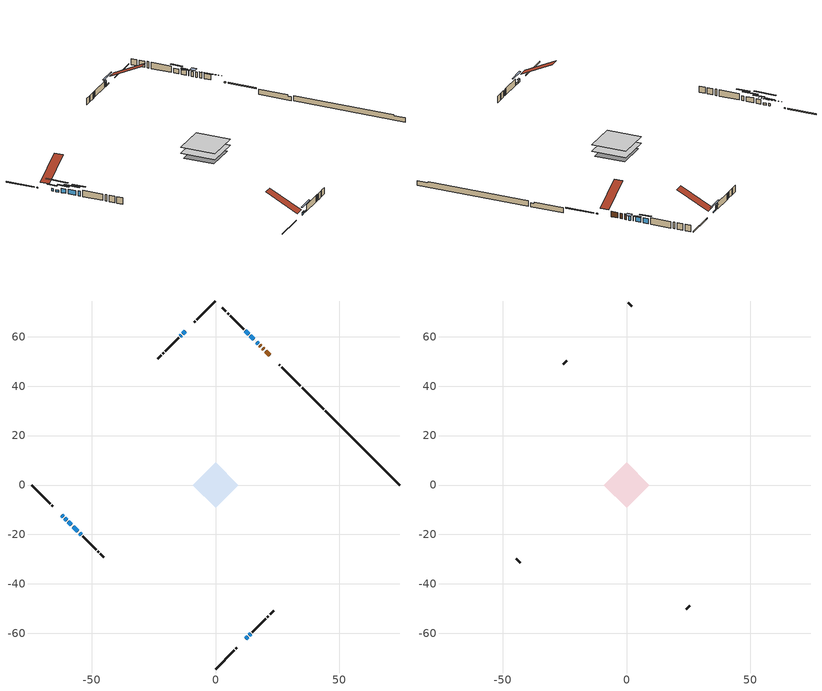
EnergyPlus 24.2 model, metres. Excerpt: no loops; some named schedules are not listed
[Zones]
conditioned space
 floor adiabatic (AdiabaticFloorConstruction): -9.15,0 0,9.15 9.15,0 0,-9.15 z0.38
 floor foundation (Slab1 construction): -8.06,0 0,8.06 8.06,0 0,-8.06 z-1.68
 floor foundation (Slab1 construction 1): -4.34,0 0,4.34 4.34,0 0,-4.34 z-1.68
 wall outside (RimJoist1 construction): 0,-74.46 7.6,-66.86 / -74.46,0 -66.86,-7.6 / 0,74.46 -7.6,66.86 / 34.35,40.11 26.75,47.71 z0.38:0.68
 wall outside (RimJoist2 construction): 8.26,-66.2 8.61,-65.85 / -66.2,-8.26 -65.85,-8.61 / -8.26,66.2 -8.61,65.85 / 26.09,48.37 25.74,48.72 z0.38:0.68
 wall outside (AdiabaticWallConstruction 1): 22.04,52.42 20.28,54.18 / 19.62,54.83 19.05,55.41 / 18.39,56.06 17.98,56.48 z0.38:2.41
 wall outside (AdiabaticWallConstruction): 17.33,57.13 16.79,57.67 / 16.13,58.33 16.06,58.4 / 15.4,59.06 14.15,60.31 / 13.49,60.97 12.05,62.41 / -13.83,60.63 -14.19,60.27 / -57.63,-16.83 -55.69,-18.77 / -55.03,-19.42 -54.42,-20.04 z0.38:2.21; -62.15,-12.31 -61.65,-12.81 z0.38:1.3; 12.31,-62.15 12.96,-61.5 z0.38:1.35; -12.31,62.15 -13.17,61.29 z0.38:0.84; -60.99,-13.47 -60.24,-14.22 / 13.61,-60.85 14.26,-60.2 z0.38:1.09; -59.58,-14.88 -58.29,-16.17 z0.38:2.06
 wall outside (Wall1 construction): 14.91,-59.54 20.35,-54.11 / -53.77,-20.69 -48.33,-26.13 / -14.84,59.62 -20.28,54.18 / 11.4,63.06 5.96,68.5 z0.38:2.82
 wall outside (Wall2 construction): 21.01,-53.45 21.43,-53.03 / -47.67,-26.79 -47.25,-27.21 / -20.94,53.52 -21.36,53.1 / 5.3,69.16 4.88,69.58 z0.38:2.82
 wall outside (Wall3 construction): 22.09,-52.37 23.5,-50.96 / -46.59,-27.87 -45.18,-29.28 / -22.02,52.44 -23.43,51.03 / 4.22,70.24 2.81,71.65 z0.38:2.82
 wall foundation (FoundationWall1 construction): 44.39,30.07,-1.68 44.39,30.07,0.38 71.45,3.01,0.38 71.45,3.01,0.07 74.46,0,0.07 74.46,0,-1.68
 wall foundation (FoundationWall2 construction): 35.01,39.45,-1.68 35.01,39.45,0.3 42.86,31.6,0.3 42.86,31.6,-0.23 43.74,30.72,-0.23 43.74,30.72,-1.68
 window (WindowConstruction 6): 17.33,57.13 16.79,57.67 z0.38:2.21
 window (WindowConstruction 8): 16.13,58.33 16.06,58.4 z0.38:2.21
 window (WindowConstruction 9): -62.15,-12.31 -61.65,-12.81 z0.38:1.29
 window (WindowConstruction 4): 15.4,59.06 14.15,60.31 z0.38:2.21
 window (WindowConstruction 5): 12.31,-62.15 12.95,-61.5 z0.38:1.35
 window (WindowConstruction 10): -12.31,62.15 -13.17,61.29 z0.38:0.84
 window (WindowConstruction 11): -60.99,-13.47 -60.24,-14.22 z0.38:1.09
 window (WindowConstruction 12): 13.61,-60.85 14.26,-60.2 z0.38:1.09
 window (WindowConstruction 7): -59.58,-14.88 -58.29,-16.17 z0.38:2.06
 window (WindowConstruction): 13.49,60.97 12.05,62.41 z0.38:2.21
 window (WindowConstruction 1): -13.83,60.63 -14.19,60.27 z0.38:2.21
 window (WindowConstruction 2): -57.63,-16.83 -55.69,-18.77 z0.38:2.21
 window (WindowConstruction 3): -55.03,-19.43 -54.42,-20.04 z0.38:2.21
 door (Door): 22.04,52.42 20.28,54.18 z0.38:2.41
 door (Door 1): 19.62,54.84 19.05,55.41 z0.38:2.41
 door (Door 2): 18.39,56.07 17.98,56.48 z0.38:2.41
 ceiling adiabatic (AdiabaticFloorConstruction): 0,-9.15 9.15,0 0,9.15 -9.15,0 z0.38
attic - vented
 floor to conditioned space (Floor1 construction Reversed): -9.15,0 0,9.15 9.15,0 0,-9.15 z2.82
 wall outside (Wall4 construction): 24.16,-50.3 25.65,-48.81 / -44.52,-29.94 -43.03,-31.43 / -24.09,50.37 -25.58,48.88 / 2.15,72.31 0.66,73.8 z0.38:2.82
 roof outside (Roof1 construction): 11.65,-62.81,2.82 3.13,-54.28,8.85 0.74,-56.67,8.85 9.27,-65.19,2.82; -62.81,-11.65,2.82 -54.28,-3.13,8.85 -56.67,-0.74,8.85 -65.19,-9.27,2.82; -11.65,62.81,2.82 -3.13,54.28,8.85 -0.74,56.67,8.85 -9.27,65.19,2.82; 22.7,51.76,2.82 14.18,43.23,8.85 16.56,40.85,8.85 25.08,49.38,2.82
shading: 16.36,58.1 17.76,56.7 19.05,58 17.65,59.4 z2.82; 15.85,58.61 16.34,58.12 16.45,58.22 15.95,58.72 z2.51; -60.57,-13.89 -63.23,-11.23 -63.55,-11.56 -60.9,-14.21 z2.82; 13.93,60.52 15.61,58.85 16.04,59.28 14.37,60.96 z2.51; 13.06,-61.4 12.2,-62.26 12.53,-62.58 13.39,-61.72 z1.5; -15.11,59.35 -10.37,64.09 -10.7,64.41 -15.43,59.68 z3.58; -57.65,-16.81 -63.58,-10.88 -63.91,-11.2 -57.97,-17.14 z4.75; 16.2,-58.26 11.67,-62.79 12,-63.11 16.52,-58.59 z3.83; -57.43,-17.03 -60.44,-14.02 -60.77,-14.34 -57.75,-17.36 z3.28; 11.19,63.27 14.35,60.11 14.68,60.43 11.52,63.59 z3.43; -14.4,60.06 -13.62,60.84 -13.94,61.17 -14.72,60.39 z2.51; -54.62,-19.84 -58.71,-15.75 -59.03,-16.08 -54.94,-20.17 z3.73; -52.92,-21.54 -56.54,-17.92 -56.87,-18.24 -53.24,-21.87 z4.34
[Building]
Building 1: Terrain=Suburbs
[Site:Location]
Quebec Intl AP_QC: Latitude {deg}=46.8; Longitude {deg}=-71.38; Time Zone {hr}=-5; Elevation {m}=74; Keep Site Location Information=Yes
[Site:GroundTemperature:Shallow]
0.0108218, -2.24938, -2.43038, -1.3578, 2.94801, 7.23376, 10.9493, 13.303, 13.5029, 11.5886, 7.96783, 3.81355
[Site:WaterMainsTemperature]
Calculation Method=Schedule; Temperature Schedule=mains temperature schedule
[Material] Roughness=Rough; Thermal Absorptance=0.9
Name | Thickness {m} | Conductivity {W/m-K} | Density {kg/m3} | Specific Heat {J/kg-K} | Solar Absorptance | Visible Absorptance
asphalt or fiberglass shingles | 0.00635 | 0.162714 | 1121.4 | 1465.45 | 0.4 | 0.4
ceiling stud and cavity | 0.1397 | 0.0759208 | 65.682 | 1177.47 | 0.7 | 0.7
concrete 4.0 in. | 0.1016 | 1.803125 | 2242.8 | 837.4 | 0.7 | 0.7
concrete 8.0 in. | 0.2032 | 1.803125 | 2242.8 | 837.4 | 0.7 | 0.7
door material | 0.04445 | 0.053851 | 512.64 | 1214.23 | 0.7 | 0.7
door material 1 | 0.04445 | 0.188738 | 512.64 | 1214.23 | 0.7 | 0.7
exterior vertical ins; exterior vertical ins 1 | 0.0427865 | 0.029427 | 32.04 | 1214.23 | 0.7 | 0.7
floor covering | 0.0127 | 0.0433444 | 54.468 | 1339.84 | 0.6 | 0.6
floor rigid ins; wall rigid ins | 0.512978 | 0.029427 | 32.04 | 1214.23 | 0.7 | 0.7
floor stud and cavity | 0.1397 | 1.75129 | 37.0049 | 1207.88 | 0.7 | 0.7
furniture material conditioned space 1 | 0.1524 | 0.115458 | 640.8 | 1214.23 | 0.6 | 0.6
gypsum board | 0.0127 | 0.160291 | 801 | 837.4 | 0.6 | 0.6
gypsum board 1 | 0.0127 | 0.160291 | 801 | 837.4 | 0.7 | 0.7
osb sheathing 0.5 in. | 0.0127 | 0.115458 | 512.64 | 1214.23 | 0.7 | 0.7
osb sheathing 0.75 in. | 0.01905 | 0.115458 | 512.64 | 1214.23 | 0.7 | 0.7
osb sheathing 2.0 in. | 0.0508 | 0.115458 | 512.64 | 1214.23 | 0.7 | 0.7
rim joist stud and cavity | 0.0508 | 0.353641 | 125.044 | 1163.47 | 0.6 | 0.6
rim joist stud and cavity 1 | 0.0508 | 0.194335 | 50.32683 | 1063.81 | 0.6 | 0.6
wall stud and cavity | 0.1397 | 0.0996715 | 139.0536 | 1170.24 | 0.7 | 0.7
wall stud and cavity 1 | 0.1397 | 0.128173 | 139.0536 | 1170.24 | 0.7 | 0.7
wall stud and cavity 2 | 0.1397 | 0.0995464 | 139.0536 | 1170.24 | 0.7 | 0.7
wall stud and cavity 3 | 0.0889 | 6.9971 | 50.32683 | 1063.81 | 0.6 | 0.6
wall stud and cavity 4 | 0.0889 | 0.380278 | 52.3479 | 1209.89 | 0.7 | 0.7
wall stud and cavity 5 | 0.0889 | 0.391764 | 83.0341 | 1211.67 | 0.7 | 0.7
wood siding | 0.0254 | 0.102417 | 544.68 | 1172.36 | 0.25 | 0.25
wood siding 1 | 0.00254 | 0.102417 | 544.68 | 1172.36 | 0.25 | 0.25
wood siding 2; wood siding 3; wood siding 4 | 0.0254 | 0.102417 | 544.68 | 1172.36 | 0.7 | 0.7
[WindowMaterial:SimpleGlazingSystem]
Name | U-Factor {W/m2-K} | Solar Heat Gain Coefficient
WindowMaterial | 2.929848 | 0.61
WindowMaterial 1 | 3.00026 | 0.52
WindowMaterial 10 | 3.02126 | 0.48
WindowMaterial 11 | 2.97698 | 0.54
WindowMaterial 12 | 2.98322 | 0.53
WindowMaterial 2 | 2.88499 | 0.67
WindowMaterial 3 | 2.94177 | 0.59
WindowMaterial 4 | 2.89919 | 0.65
WindowMaterial 5 | 2.963916 | 0.56
WindowMaterial 6 | 2.93609 | 0.65
WindowMaterial 7 | 2.95937 | 0.63
WindowMaterial 8 | 2.91338 | 0.17
WindowMaterial 9 | 3.03319 | 0.48
[Construction]
AdiabaticFloorConstruction: floor stud and cavity, floor rigid ins, osb sheathing 0.75 in., floor covering
AdiabaticWallConstruction: wood siding 3, wall rigid ins, wall stud and cavity 4, gypsum board
AdiabaticWallConstruction 1: wood siding 4, wall rigid ins, wall stud and cavity 4, gypsum board
Door; Door 2: door material
Door 1: door material 1
Floor1 construction Reversed: gypsum board, ceiling stud and cavity
FoundationWall1 construction; FoundationWall2 construction: concrete 8.0 in., gypsum board 1
furniture construction conditioned space 1: furniture material conditioned space 1
PartitionWallConstruction: gypsum board, wall stud and cavity 5, gypsum board
RimJoist1 construction: wood siding 2, osb sheathing 2.0 in., rim joist stud and cavity
RimJoist2 construction: wood siding 2, rim joist stud and cavity 1
Roof1 construction: asphalt or fiberglass shingles
Slab1 construction; Slab1 construction 1: concrete 4.0 in.
Wall1 construction: wood siding, osb sheathing 0.5 in., wall stud and cavity, gypsum board
Wall2 construction: wood siding, osb sheathing 0.5 in., wall stud and cavity 1, gypsum board
Wall3 construction: wood siding, osb sheathing 0.5 in., wall stud and cavity 2, gypsum board
Wall4 construction: wood siding 1, wall stud and cavity 3
WindowConstruction: WindowMaterial
WindowConstruction 1: WindowMaterial 1
WindowConstruction 10: WindowMaterial 10
WindowConstruction 11: WindowMaterial 11
WindowConstruction 12: WindowMaterial 12
WindowConstruction 2: WindowMaterial 2
WindowConstruction 3: WindowMaterial 3
WindowConstruction 4: WindowMaterial 4
WindowConstruction 5: WindowMaterial 5
WindowConstruction 6: WindowMaterial 6
WindowConstruction 7: WindowMaterial 7
WindowConstruction 8: WindowMaterial 8
WindowConstruction 9: WindowMaterial 9
[Zone] Multiplier=1; Part of Total Floor Area=Yes
Name | Volume {m3}
attic - vented | 161.579
conditioned space | 812
[Space]
Name | Zone | Volume {m3}
attic - vented 1 | attic - vented | 161.579
conditioned space 1 | conditioned space | 812
[ZoneInfiltration:EffectiveLeakageArea]
infil attic - vented 1: Zone or Space=attic - vented 1; Schedule=Always On Discrete; Effective Air Leakage Area {cm2}=6184.62; Stack Coefficient=0.000588733; Wind Coefficient=1.63938e-05
[ZoneMixing]
whole house fan mix: Zone or Space=attic - vented; Schedule=Always On Continuous; Design Flow Rate Calculation Method=Flow/Zone; Design Flow Rate {m3/s}=0; Source Zone or Space=conditioned space
[SurfaceProperty:ExposedFoundationPerimeter] Exposed Perimeter Calculation Method=TotalExposedPerimeter
Name | Total Exposed Perimeter {m}
Slab1 | 42.52
Slab1 1 | 12.344
[InternalMass] Zone or ZoneList=conditioned space; Space or SpaceList=conditioned space 1
Name | Construction | Surface Area {m2}
furniture mass conditioned space 1 | furniture construction conditioned space 1 | 134.004
partition wall mass | PartitionWallConstruction | 335.01
[Lights]
interior lighting: Zone or ZoneList or Space or SpaceList=conditioned space 1; Schedule=interior lighting schedule; Design Level Calculation Method=LightingLevel; Lighting Level {W}=343.2; Return Air Fraction=0; Fraction Radiant=0.6; Fraction Visible=0.2; Fraction Replaceable=1
[People]
occupants: Zone or ZoneList or Space or SpaceList=conditioned space 1; Number of People Schedule=occupants schedule; Number of People Calculation Method=People; Number of People=3; Fraction Radiant=0.314171; Sensible Heat Fraction=0.56303; Activity Level Schedule=occupants activity schedule; Carbon Dioxide Generation Rate {m3/s-W}=0; Enable ASHRAE 55 Comfort Warnings=No; Mean Radiant Temperature Calculation Type=EnclosureAveraged
[ElectricEquipment] Zone or ZoneList or Space or SpaceList=conditioned space 1; Design Level Calculation Method=EquipmentLevel
Name | Schedule | Design Level {W} | Fraction Latent | Fraction Radiant | Fraction Lost
clothes dryer | clothes dryer schedule | 140.772 | 0.015 | 0.081 | 0.85
clothes washer | clothes washer schedule | 32.1985 | 0.03 | 0.162 | 0.7
cooking range | cooking range schedule | 215.147 | 0.08 | 0.432 | 0.2
dishwasher | dishwasher schedule | 66.8632 | 0.3 | 0.18 | 0.4
fridge | fridge schedule | 72.9452 | 0 | 0.6 | 0
mech vent house fan | mech vent house fan schedule | 19.9167 | 0 | 0 | 0.5
mech vent house fan cfis | mech vent house fan cfis schedule | 0 | 0 | 0 | 0
mech vent range fan 0 | mech vent range fan 0 schedule | 57 | 0 | 0 | 1
misc plug loads | misc plug loads schedule | 494.7 | 0.045 | 0.513 | 0.1
whole house fan | Always On Discrete | 0 | 0 | 0 | 1
[OtherEquipment] Zone or ZoneList or Space or SpaceList=conditioned space 1; Design Level Calculation Method=EquipmentLevel
Name | Fuel Type | Schedule | Design Level {W} | Fraction Latent | Fraction Radiant | Fraction Lost
clothes dryer 1 | Electricity | clothes dryer schedule | 0 | 0.015 | 0.081 | 0.85
cooking range 1 | Electricity | cooking range schedule | 0 | 0.08 | 0.432 | 0.2
general water use latent | None | general water use schedule | 62.594 | 1 | 0 | 0
general water use sensible | None | general water use schedule | -61.6891 | 0 | 0.6 | 0
mech vent house fan latent load | None | Always On Discrete | 0 | 1 | 0 | 0
mech vent house fan sensible load | None | Always On Discrete | 0 | 0 | 0 | 0
water heater energy adjustment1 | Electricity | Always On Discrete | 0.01 | 0 | 0 | 1
[ZoneInfiltration:DesignFlowRate] Zone or ZoneList or Space or SpaceList=conditioned space 1; Schedule=Always On Discrete; Design Flow Rate Calculation Method=Flow/Zone; Design Flow Rate {m3/s}=0
infil flow; natural vent flow; whole house fan flow
[Foundation:Kiva] Initial Indoor Air Temperature {C}=18; Wall Depth Below Slab {m}=0.2032; Custom Block X Position 1 {m}=0.2159; Custom Block Z Position 1 {m}=0
Name | Wall Height Above Grade {m} | Custom Block Material Name 1 | Custom Block Depth 1 {m}
Foundation Kiva 1 | 0.379994 | exterior vertical ins | 2.05999
Foundation Kiva 2 | 0.300015 | exterior vertical ins 1 | 1.98001
[Foundation:Kiva:Settings]
Soil Conductivity {W/m-K}=0.849921; Soil Density {kg/m3}=1842.3; Soil Specific Heat {J/kg-K}=418.7; Ground Solar Absorptivity=0.9; Ground Thermal Absorptivity=0.9; Ground Surface Roughness {m}=0.03; Far-Field Width {m}=40; Deep-Ground Boundary Condition=ZeroFlux; Deep-Ground Depth {m}=40; Minimum Cell Dimension {m}=0.2; Maximum Cell Growth Coefficient=3; Simulation Timestep=Timestep
[Exterior:Lights]
exterior lighting: Schedule=exterior lighting schedule; Design Level {W}=75.6
[Schedule:Constant]
Name | Hourly Value
Always On Continuous; mech vent house fan schedule; mech vent house fan cfis schedule; Always On Discrete | 1
occupants activity schedule | 117.228
fridge schedule | 0
[Schedule:Week:Daily]
interior lighting schedule Week Rule - Jan1-Jan27: interior lighting schedule day, interior lighting schedule day, interior lighting schedule day, interior lighting schedule day, interior lighting schedule day, interior lighting schedule day, interior lighting schedule day, interior lighting schedule default day, interior lighting schedule default day, interior lighting schedule default day, interior lighting schedule default day, interior lighting schedule default day
interior lighting schedule Week Rule - Jan28-Feb3: interior lighting schedule day, interior lighting schedule day, interior lighting schedule day, interior lighting schedule day, interior lighting schedule day 1, interior lighting schedule day 1, interior lighting schedule day 1, interior lighting schedule default day, interior lighting schedule default day, interior lighting schedule default day, interior lighting schedule default day, interior lighting schedule default day
interior lighting schedule Week Rule - Feb4-Feb24: interior lighting schedule day 1, interior lighting schedule day 1, interior lighting schedule day 1, interior lighting schedule day 1, interior lighting schedule day 1, interior lighting schedule day 1, interior lighting schedule day 1, interior lighting schedule default day, interior lighting schedule default day, interior lighting schedule default day, interior lighting schedule default day, interior lighting schedule default day
interior lighting schedule Week Rule - Feb25-Mar3: interior lighting schedule day 1, interior lighting schedule day 1, interior lighting schedule day 1, interior lighting schedule day 1, interior lighting schedule day 2, interior lighting schedule day 2, interior lighting schedule day 2, interior lighting schedule default day, interior lighting schedule default day, interior lighting schedule default day, interior lighting schedule default day, interior lighting schedule default day
interior lighting schedule Week Rule - Mar4-Mar31: interior lighting schedule day 2, interior lighting schedule day 2, interior lighting schedule day 2, interior lighting schedule day 2, interior lighting schedule day 2, interior lighting schedule day 2, interior lighting schedule day 2, interior lighting schedule default day, interior lighting schedule default day, interior lighting schedule default day, interior lighting schedule default day, interior lighting schedule default day
interior lighting schedule Week Rule - Apr1-Apr28: interior lighting schedule day 3, interior lighting schedule day 3, interior lighting schedule day 3, interior lighting schedule day 3, interior lighting schedule day 3, interior lighting schedule day 3, interior lighting schedule day 3, interior lighting schedule default day, interior lighting schedule default day, interior lighting schedule default day, interior lighting schedule default day, interior lighting schedule default day
interior lighting schedule Week Rule - Apr29-May5: interior lighting schedule day 3, interior lighting schedule day 3, interior lighting schedule day 4, interior lighting schedule day 4, interior lighting schedule day 4, interior lighting schedule day 4, interior lighting schedule day 4, interior lighting schedule default day, interior lighting schedule default day, interior lighting schedule default day, interior lighting schedule default day, interior lighting schedule default day
interior lighting schedule Week Rule - May6-May26: interior lighting schedule day 4, interior lighting schedule day 4, interior lighting schedule day 4, interior lighting schedule day 4, interior lighting schedule day 4, interior lighting schedule day 4, interior lighting schedule day 4, interior lighting schedule default day, interior lighting schedule default day, interior lighting schedule default day, interior lighting schedule default day, interior lighting schedule default day
interior lighting schedule Week Rule - May27-Jun2: interior lighting schedule day 4, interior lighting schedule day 4, interior lighting schedule day 4, interior lighting schedule day 4, interior lighting schedule day 4, interior lighting schedule day 5, interior lighting schedule day 5, interior lighting schedule default day, interior lighting schedule default day, interior lighting schedule default day, interior lighting schedule default day, interior lighting schedule default day
interior lighting schedule Week Rule - Jun3-Jun30: interior lighting schedule day 5, interior lighting schedule day 5, interior lighting schedule day 5, interior lighting schedule day 5, interior lighting schedule day 5, interior lighting schedule day 5, interior lighting schedule day 5, interior lighting schedule default day, interior lighting schedule default day, interior lighting schedule default day, interior lighting schedule default day, interior lighting schedule default day
interior lighting schedule Week Rule - Jul1-Jul28: interior lighting schedule day 6, interior lighting schedule day 6, interior lighting schedule day 6, interior lighting schedule day 6, interior lighting schedule day 6, interior lighting schedule day 6, interior lighting schedule day 6, interior lighting schedule default day, interior lighting schedule default day, interior lighting schedule default day, interior lighting schedule default day, interior lighting schedule default day
interior lighting schedule Week Rule - Jul29-Aug4: interior lighting schedule day 6, interior lighting schedule day 6, interior lighting schedule day 6, interior lighting schedule day 7, interior lighting schedule day 7, interior lighting schedule day 7, interior lighting schedule day 7, interior lighting schedule default day, interior lighting schedule default day, interior lighting schedule default day, interior lighting schedule default day, interior lighting schedule default day
interior lighting schedule Week Rule - Aug5-Aug25: interior lighting schedule day 7, interior lighting schedule day 7, interior lighting schedule day 7, interior lighting schedule day 7, interior lighting schedule day 7, interior lighting schedule day 7, interior lighting schedule day 7, interior lighting schedule default day, interior lighting schedule default day, interior lighting schedule default day, interior lighting schedule default day, interior lighting schedule default day
interior lighting schedule Week Rule - Aug26-Sep1: interior lighting schedule day 7, interior lighting schedule day 7, interior lighting schedule day 7, interior lighting schedule day 7, interior lighting schedule day 7, interior lighting schedule day 7, interior lighting schedule day 8, interior lighting schedule default day, interior lighting schedule default day, interior lighting schedule default day, interior lighting schedule default day, interior lighting schedule default day
interior lighting schedule Week Rule - Sep2-Sep29: interior lighting schedule day 8, interior lighting schedule day 8, interior lighting schedule day 8, interior lighting schedule day 8, interior lighting schedule day 8, interior lighting schedule day 8, interior lighting schedule day 8, interior lighting schedule default day, interior lighting schedule default day, interior lighting schedule default day, interior lighting schedule default day, interior lighting schedule default day
interior lighting schedule Week Rule - Sep30-Oct6: interior lighting schedule day 8, interior lighting schedule day 9, interior lighting schedule day 9, interior lighting schedule day 9, interior lighting schedule day 9, interior lighting schedule day 9, interior lighting schedule day 9, interior lighting schedule default day, interior lighting schedule default day, interior lighting schedule default day, interior lighting schedule default day, interior lighting schedule default day
interior lighting schedule Week Rule - Oct7-Oct27: interior lighting schedule day 9, interior lighting schedule day 9, interior lighting schedule day 9, interior lighting schedule day 9, interior lighting schedule day 9, interior lighting schedule day 9, interior lighting schedule day 9, interior lighting schedule default day, interior lighting schedule default day, interior lighting schedule default day, interior lighting schedule default day, interior lighting schedule default day
interior lighting schedule Week Rule - Oct28-Nov3: interior lighting schedule day 9, interior lighting schedule day 9, interior lighting schedule day 9, interior lighting schedule day 9, interior lighting schedule day 10, interior lighting schedule day 10, interior lighting schedule day 10, interior lighting schedule default day, interior lighting schedule default day, interior lighting schedule default day, interior lighting schedule default day, interior lighting schedule default day
interior lighting schedule Week Rule - Nov4-Nov24: interior lighting schedule day 10, interior lighting schedule day 10, interior lighting schedule day 10, interior lighting schedule day 10, interior lighting schedule day 10, interior lighting schedule day 10, interior lighting schedule day 10, interior lighting schedule default day, interior lighting schedule default day, interior lighting schedule default day, interior lighting schedule default day, interior lighting schedule default day
interior lighting schedule Week Rule - Nov25-Dec1: interior lighting schedule day 10, interior lighting schedule day 10, interior lighting schedule day 10, interior lighting schedule day 10, interior lighting schedule day 10, interior lighting schedule day 10, interior lighting schedule day 11, interior lighting schedule default day, interior lighting schedule default day, interior lighting schedule default day, interior lighting schedule default day, interior lighting schedule default day
interior lighting schedule Week Rule - Dec2-Dec31: interior lighting schedule day 11, interior lighting schedule day 11, interior lighting schedule day 11, interior lighting schedule day 11, interior lighting schedule day 11, interior lighting schedule day 11, interior lighting schedule day 11, interior lighting schedule default day, interior lighting schedule default day, interior lighting schedule default day, interior lighting schedule default day, interior lighting schedule default day
occupants schedule Week Rule - Jan1-Dec31: occupants schedule day, occupants schedule day, occupants schedule day, occupants schedule day, occupants schedule day, occupants schedule day, occupants schedule day, occupants schedule default day, occupants schedule default day, occupants schedule default day, occupants schedule default day, occupants schedule default day
clothes dryer schedule Week Rule - Jan1-Dec31: clothes dryer schedule day, clothes dryer schedule day, clothes dryer schedule day, clothes dryer schedule day, clothes dryer schedule day, clothes dryer schedule day, clothes dryer schedule day, clothes dryer schedule default day, clothes dryer schedule default day, clothes dryer schedule default day, clothes dryer schedule default day, clothes dryer schedule default day
clothes washer schedule Week Rule - Jan1-Dec31: clothes washer schedule day, clothes washer schedule day, clothes washer schedule day, clothes washer schedule day, clothes washer schedule day, clothes washer schedule day, clothes washer schedule day, clothes washer schedule default day, clothes washer schedule default day, clothes washer schedule default day, clothes washer schedule default day, clothes washer schedule default day
cooking range schedule Week Rule - Jan1-Dec31: cooking range schedule day, cooking range schedule day, cooking range schedule day, cooking range schedule day, cooking range schedule day, cooking range schedule day, cooking range schedule day, cooking range schedule default day, cooking range schedule default day, cooking range schedule default day, cooking range schedule default day, cooking range schedule default day
dishwasher schedule Week Rule - Jan1-Dec31: dishwasher schedule day, dishwasher schedule day, dishwasher schedule day, dishwasher schedule day, dishwasher schedule day, dishwasher schedule day, dishwasher schedule day, dishwasher schedule default day, dishwasher schedule default day, dishwasher schedule default day, dishwasher schedule default day, dishwasher schedule default day
mech vent range fan 0 schedule Week Rule - Jan1-Dec31: mech vent range fan 0 schedule day, mech vent range fan 0 schedule day, mech vent range fan 0 schedule day, mech vent range fan 0 schedule day, mech vent range fan 0 schedule day, mech vent range fan 0 schedule day, mech vent range fan 0 schedule day, mech vent range fan 0 schedule default day, mech vent range fan 0 schedule default day, mech vent range fan 0 schedule default day, mech vent range fan 0 schedule default day, mech vent range fan 0 schedule default day
misc plug loads schedule Week Rule - Jan1-Dec31: misc plug loads schedule day, misc plug loads schedule day, misc plug loads schedule day, misc plug loads schedule day, misc plug loads schedule day, misc plug loads schedule day, misc plug loads schedule day, misc plug loads schedule default day, misc plug loads schedule default day, misc plug loads schedule default day, misc plug loads schedule default day, misc plug loads schedule default day
general water use schedule Week Rule - Jan1-Dec31: general water use schedule day, general water use schedule day, general water use schedule day, general water use schedule day, general water use schedule day, general water use schedule day, general water use schedule day, general water use schedule default day, general water use schedule default day, general water use schedule default day, general water use schedule default day, general water use schedule default day
exterior lighting schedule Week Rule - Jan1-Jan27: exterior lighting schedule day, exterior lighting schedule day, exterior lighting schedule day, exterior lighting schedule day, exterior lighting schedule day, exterior lighting schedule day, exterior lighting schedule day, exterior lighting schedule default day, exterior lighting schedule default day, exterior lighting schedule default day, exterior lighting schedule default day, exterior lighting schedule default day
exterior lighting schedule Week Rule - Jan28-Feb3: exterior lighting schedule day, exterior lighting schedule day, exterior lighting schedule day, exterior lighting schedule day, exterior lighting schedule day 1, exterior lighting schedule day 1, exterior lighting schedule day 1, exterior lighting schedule default day, exterior lighting schedule default day, exterior lighting schedule default day, exterior lighting schedule default day, exterior lighting schedule default day
exterior lighting schedule Week Rule - Feb4-Feb24: exterior lighting schedule day 1, exterior lighting schedule day 1, exterior lighting schedule day 1, exterior lighting schedule day 1, exterior lighting schedule day 1, exterior lighting schedule day 1, exterior lighting schedule day 1, exterior lighting schedule default day, exterior lighting schedule default day, exterior lighting schedule default day, exterior lighting schedule default day, exterior lighting schedule default day
exterior lighting schedule Week Rule - Feb25-Mar3: exterior lighting schedule day 1, exterior lighting schedule day 1, exterior lighting schedule day 1, exterior lighting schedule day 1, exterior lighting schedule day 2, exterior lighting schedule day 2, exterior lighting schedule day 2, exterior lighting schedule default day, exterior lighting schedule default day, exterior lighting schedule default day, exterior lighting schedule default day, exterior lighting schedule default day
exterior lighting schedule Week Rule - Mar4-Mar31: exterior lighting schedule day 2, exterior lighting schedule day 2, exterior lighting schedule day 2, exterior lighting schedule day 2, exterior lighting schedule day 2, exterior lighting schedule day 2, exterior lighting schedule day 2, exterior lighting schedule default day, exterior lighting schedule default day, exterior lighting schedule default day, exterior lighting schedule default day, exterior lighting schedule default day
exterior lighting schedule Week Rule - Apr1-Apr28: exterior lighting schedule day 3, exterior lighting schedule day 3, exterior lighting schedule day 3, exterior lighting schedule day 3, exterior lighting schedule day 3, exterior lighting schedule day 3, exterior lighting schedule day 3, exterior lighting schedule default day, exterior lighting schedule default day, exterior lighting schedule default day, exterior lighting schedule default day, exterior lighting schedule default day
exterior lighting schedule Week Rule - Apr29-May5: exterior lighting schedule day 3, exterior lighting schedule day 3, exterior lighting schedule day 4, exterior lighting schedule day 4, exterior lighting schedule day 4, exterior lighting schedule day 4, exterior lighting schedule day 4, exterior lighting schedule default day, exterior lighting schedule default day, exterior lighting schedule default day, exterior lighting schedule default day, exterior lighting schedule default day
exterior lighting schedule Week Rule - May6-May26: exterior lighting schedule day 4, exterior lighting schedule day 4, exterior lighting schedule day 4, exterior lighting schedule day 4, exterior lighting schedule day 4, exterior lighting schedule day 4, exterior lighting schedule day 4, exterior lighting schedule default day, exterior lighting schedule default day, exterior lighting schedule default day, exterior lighting schedule default day, exterior lighting schedule default day
exterior lighting schedule Week Rule - May27-Jun2: exterior lighting schedule day 4, exterior lighting schedule day 4, exterior lighting schedule day 4, exterior lighting schedule day 4, exterior lighting schedule day 4, exterior lighting schedule day 5, exterior lighting schedule day 5, exterior lighting schedule default day, exterior lighting schedule default day, exterior lighting schedule default day, exterior lighting schedule default day, exterior lighting schedule default day
exterior lighting schedule Week Rule - Jun3-Jun30: exterior lighting schedule day 5, exterior lighting schedule day 5, exterior lighting schedule day 5, exterior lighting schedule day 5, exterior lighting schedule day 5, exterior lighting schedule day 5, exterior lighting schedule day 5, exterior lighting schedule default day, exterior lighting schedule default day, exterior lighting schedule default day, exterior lighting schedule default day, exterior lighting schedule default day
exterior lighting schedule Week Rule - Jul1-Jul28: exterior lighting schedule day 6, exterior lighting schedule day 6, exterior lighting schedule day 6, exterior lighting schedule day 6, exterior lighting schedule day 6, exterior lighting schedule day 6, exterior lighting schedule day 6, exterior lighting schedule default day, exterior lighting schedule default day, exterior lighting schedule default day, exterior lighting schedule default day, exterior lighting schedule default day
exterior lighting schedule Week Rule - Jul29-Aug4: exterior lighting schedule day 6, exterior lighting schedule day 6, exterior lighting schedule day 6, exterior lighting schedule day 7, exterior lighting schedule day 7, exterior lighting schedule day 7, exterior lighting schedule day 7, exterior lighting schedule default day, exterior lighting schedule default day, exterior lighting schedule default day, exterior lighting schedule default day, exterior lighting schedule default day
exterior lighting schedule Week Rule - Aug5-Aug25: exterior lighting schedule day 7, exterior lighting schedule day 7, exterior lighting schedule day 7, exterior lighting schedule day 7, exterior lighting schedule day 7, exterior lighting schedule day 7, exterior lighting schedule day 7, exterior lighting schedule default day, exterior lighting schedule default day, exterior lighting schedule default day, exterior lighting schedule default day, exterior lighting schedule default day
exterior lighting schedule Week Rule - Aug26-Sep1: exterior lighting schedule day 7, exterior lighting schedule day 7, exterior lighting schedule day 7, exterior lighting schedule day 7, exterior lighting schedule day 7, exterior lighting schedule day 7, exterior lighting schedule day 8, exterior lighting schedule default day, exterior lighting schedule default day, exterior lighting schedule default day, exterior lighting schedule default day, exterior lighting schedule default day
[Schedule:Year]
interior lighting schedule: interior lighting schedule Week Rule - Jan1-Jan27, 1, 1, 1, 27, interior lighting schedule Week Rule - Jan28-Feb3, 1, 28, 2, 3, interior lighting schedule Week Rule - Feb4-Feb24, 2, 4, 2, 24, interior lighting schedule Week Rule - Feb25-Mar3, 2, 25, 3, 3, interior lighting schedule Week Rule - Mar4-Mar31, 3, 4, 3, 31, interior lighting schedule Week Rule - Apr1-Apr28, 4, 1, 4, 28, interior lighting schedule Week Rule - Apr29-May5, 4, 29, 5, 5, interior lighting schedule Week Rule - May6-May26, 5, 6, 5, 26, interior lighting schedule Week Rule - May27-Jun2, 5, 27, 6, 2, interior lighting schedule Week Rule - Jun3-Jun30, 6, 3, 6, 30, interior lighting schedule Week Rule - Jul1-Jul28, 7, 1, 7, 28, interior lighting schedule Week Rule - Jul29-Aug4, 7, 29, 8, 4, interior lighting schedule Week Rule - Aug5-Aug25, 8, 5, 8, 25, interior lighting schedule Week Rule - Aug26-Sep1, 8, 26, 9, 1, interior lighting schedule Week Rule - Sep2-Sep29, 9, 2, 9, 29, interior lighting schedule Week Rule - Sep30-Oct6, 9, 30, 10, 6, interior lighting schedule Week Rule - Oct7-Oct27, 10, 7, 10, 27, interior lighting schedule Week Rule - Oct28-Nov3, 10, 28, 11, 3, interior lighting schedule Week Rule - Nov4-Nov24, 11, 4, 11, 24, interior lighting schedule Week Rule - Nov25-Dec1, 11, 25, 12, 1, interior lighting schedule Week Rule - Dec2-Dec31, 12, 2, 12, 31
occupants schedule: occupants schedule Week Rule - Jan1-Dec31, 1, 1, 12, 31
clothes dryer schedule: clothes dryer schedule Week Rule - Jan1-Dec31, 1, 1, 12, 31
clothes washer schedule: clothes washer schedule Week Rule - Jan1-Dec31, 1, 1, 12, 31
cooking range schedule: cooking range schedule Week Rule - Jan1-Dec31, 1, 1, 12, 31
dishwasher schedule: dishwasher schedule Week Rule - Jan1-Dec31, 1, 1, 12, 31
mech vent range fan 0 schedule: mech vent range fan 0 schedule Week Rule - Jan1-Dec31, 1, 1, 12, 31
misc plug loads schedule: misc plug loads schedule Week Rule - Jan1-Dec31, 1, 1, 12, 31
general water use schedule: general water use schedule Week Rule - Jan1-Dec31, 1, 1, 12, 31
exterior lighting schedule: exterior lighting schedule Week Rule - Jan1-Jan27, 1, 1, 1, 27, exterior lighting schedule Week Rule - Jan28-Feb3, 1, 28, 2, 3, exterior lighting schedule Week Rule - Feb4-Feb24, 2, 4, 2, 24, exterior lighting schedule Week Rule - Feb25-Mar3, 2, 25, 3, 3, exterior lighting schedule Week Rule - Mar4-Mar31, 3, 4, 3, 31, exterior lighting schedule Week Rule - Apr1-Apr28, 4, 1, 4, 28, exterior lighting schedule Week Rule - Apr29-May5, 4, 29, 5, 5, exterior lighting schedule Week Rule - May6-May26, 5, 6, 5, 26, exterior lighting schedule Week Rule - May27-Jun2, 5, 27, 6, 2, exterior lighting schedule Week Rule - Jun3-Jun30, 6, 3, 6, 30, exterior lighting schedule Week Rule - Jul1-Jul28, 7, 1, 7, 28, exterior lighting schedule Week Rule - Jul29-Aug4, 7, 29, 8, 4, exterior lighting schedule Week Rule - Aug5-Aug25, 8, 5, 8, 25, exterior lighting schedule Week Rule - Aug26-Sep1, 8, 26, 9, 1, exterior lighting schedule Week Rule - Sep2-Sep29, 9, 2, 9, 29, exterior lighting schedule Week Rule - Sep30-Oct6, 9, 30, 10, 6, exterior lighting schedule Week Rule - Oct7-Oct27, 10, 7, 10, 27, exterior lighting schedule Week Rule - Oct28-Nov3, 10, 28, 11, 3, exterior lighting schedule Week Rule - Nov4-Nov24, 11, 4, 11, 24, exterior lighting schedule Week Rule - Nov25-Dec1, 11, 25, 12, 1, exterior lighting schedule Week Rule - Dec2-Dec31, 12, 2, 12, 31
[Schedule:Compact]
mains temperature schedule: Through: 01/01, For: AllDays, Until: 24:00, 5.175, Through: 01/02, For: AllDays, Until: 24:00, 5.10167, Through: 01/03, For: AllDays, Until: 24:00, 5.02889, Through: 01/04, For: AllDays, Until: 24:00, 4.95778, Through: 01/05, For: AllDays, Until: 24:00, 4.88778, Through: 01/06, For: AllDays, Until: 24:00, 4.81833, Through: 01/07, For: AllDays, Until: 24:00, 4.75056, Through: 01/08, For: AllDays, Until: 24:00, 4.68389, Through: 01/09, For: AllDays, Until: 24:00, 4.61833, Through: 01/10, For: AllDays, Until: 24:00, 4.55389, Through: 01/11, For: AllDays, Until: 24:00, 4.49056, Through: 01/12, For: AllDays, Until: 24:00, 4.42889, Through: 01/13, For: AllDays, Until: 24:00, 4.36778, Through: 01/14, For: AllDays, Until: 24:00, 4.30889, Through: 01/15, For: AllDays, Until: 24:00, 4.25056, Through: 01/16, For: AllDays, Until: 24:00, 4.19389, Through: 01/17, For: AllDays, Until: 24:00, 4.13833, Through: 01/18, For: AllDays, Until: 24:00, 4.08444, Through: 01/19, For: AllDays, Until: 24:00, 4.03167, Through: 01/20, For: AllDays, Until: 24:00, 3.98056, Through: 01/21, For: AllDays, Until: 24:00, 3.93056, Through: 01/22, For: AllDays, Until: 24:00, 3.88222, Through: 01/23, For: AllDays, Until: 24:00, 3.835, Through: 01/24, For: AllDays, Until: 24:00, 3.78944, Through: 01/25, For: AllDays, Until: 24:00, 3.74556, Through: 01/26, For: AllDays, Until: 24:00, 3.70278, Through: 01/27, For: AllDays, Until: 24:00, 3.66167, Through: 01/28, For: AllDays, Until: 24:00, 3.62167, Through: 01/29, For: AllDays, Until: 24:00, 3.58389, Through: 01/30, For: AllDays, Until: 24:00, 3.54722, Through: 01/31, For: AllDays, Until: 24:00, 3.51167, Through: 02/01, For: AllDays, Until: 24:00, 3.47833, Through: 02/02, For: AllDays, Until: 24:00, 3.44611, Through: 02/03, For: AllDays, Until: 24:00, 3.41556, Through: 02/04, For: AllDays, Until: 24:00, 3.38667, Through: 02/05, For: AllDays, Until: 24:00, 3.35944, Through: 02/06, For: AllDays, Until: 24:00, 3.33389, Through: 02/07, For: AllDays, Until: 24:00, 3.30944, Through: 02/08, For: AllDays, Until: 24:00, 3.28667, Through: 02/09, For: AllDays, Until: 24:00, 3.26611, Through: 02/10, For: AllDays, Until: 24:00, 3.24667, Through: 02/11, For: AllDays, Until: 24:00, 3.22889, Through: 02/12, For: AllDays, Until: 24:00, 3.21278, Through: 02/13, For: AllDays, Until: 24:00, 3.19833, Through: 02/14, For: AllDays, Until: 24:00, 3.18556, Through: 02/15, For: AllDays, Until: 24:00, 3.17389, Through: 02/16, For: AllDays, Until: 24:00, 3.16444, Through: 02/17, For: AllDays, Until: 24:00, 3.15667, Through: 02/18, For: AllDays, Until: 24:00, 3.15056, Through: 02/19, For: AllDays, Until: 24:00, 3.14556, Through: 02/20, For: AllDays, Until: 24:00, 3.14278, Through: 02/21, For: AllDays, Until: 24:00, 3.14111, Through: 02/22, For: AllDays, Until: 24:00, 3.14167, Through: 02/23, For: AllDays, Until: 24:00, 3.14333, Through: 02/24, For: AllDays, Until: 24:00, 3.14722, Through: 02/25, For: AllDays, Until: 24:00, 3.15222, Through: 02/26, For: AllDays, Until: 24:00, 3.15944, Through: 02/27, For: AllDays, Until: 24:00, 3.16778, Through: 02/28, For: AllDays, Until: 24:00, 3.17778, Through: 03/01, For: AllDays, Until: 24:00, 3.18944, Through: 03/02, For: AllDays, Until: 24:00, 3.20333, Through: 03/03, For: AllDays, Until: 24:00, 3.21833, Through: 03/04, For: AllDays, Until: 24:00, 3.235, Through: 03/05, For: AllDays, Until: 24:00, 3.25333, Through: 03/06, For: AllDays, Until: 24:00, 3.27333, Through: 03/07, For: AllDays, Until: 24:00, 3.29444, Through: 03/08, For: AllDays, Until: 24:00, 3.31778, Through: 03/09, For: AllDays, Until: 24:00, 3.34222, Through: 03/10, For: AllDays, Until: 24:00, 3.36889, Through: 03/11, For: AllDays, Until: 24:00, 3.39667, Through: 03/12, For: AllDays, Until: 24:00, 3.42611, Through: 03/13, For: AllDays, Until: 24:00, 3.45722, Through: 03/14, For: AllDays, Until: 24:00, 3.49, Through: 03/15, For: AllDays, Until: 24:00, 3.52389, Through: 03/16, For: AllDays, Until: 24:00, 3.55944, Through: 03/17, For: AllDays, Until: 24:00, 3.59667, Through: 03/18, For: AllDays, Until: 24:00, 3.63556, Through: 03/19, For: AllDays, Until: 24:00, 3.67556, Through: 03/20, For: AllDays, Until: 24:00, 3.71722, Through: 03/21, For: AllDays, Until: 24:00, 3.76056, Through: 03/22, For: AllDays, Until: 24:00, 3.80556, Through: 03/23, For: AllDays, Until: 24:00, 3.85111, Through: 03/24, For: AllDays, Until: 24:00, 3.89889, Through: 03/25, For: AllDays, Until: 24:00, 3.94778, Through: 03/26, For: AllDays, Until: 24:00, 3.99833, Through: 03/27, For: AllDays, Until: 24:00, 4.05, Through: 03/28, For: AllDays, Until: 24:00, 4.10333, Through: 03/29, For: AllDays, Until: 24:00, 4.15778, Through: 03/30, For: AllDays, Until: 24:00, 4.21333, Through: 03/31, For: AllDays, Until: 24:00, 4.27056, Through: 04/01, For: AllDays, Until: 24:00, 4.32944, Through: 04/02, For: AllDays, Until: 24:00, 4.38889, Through: 04/03, For: AllDays, Until: 24:00, 4.45, Through: 04/04, For: AllDays, Until: 24:00, 4.51222, Through: 04/05, For: AllDays, Until: 24:00, 4.57611, Through: 04/06, For: AllDays, Until: 24:00, 4.64056, Through: 04/07, For: AllDays, Until: 24:00, 4.70667, Through: 04/08, For: AllDays, Until: 24:00, 4.77389, Through: 04/09, For: AllDays, Until: 24:00, 4.84222, Through: 04/10, For: AllDays, Until: 24:00, 4.91167, Through: 04/11, For: AllDays, Until: 24:00, 4.98278, Through: 04/12, For: AllDays, Until: 24:00, 5.05444, Through: 04/13, For: AllDays, Until: 24:00, 5.12722, Through: 04/14, For: AllDays, Until: 24:00, 5.20111, Through: 04/15, For: AllDays, Until: 24:00, 5.27611, Through: 04/16, For: AllDays, Until: 24:00, 5.35167, Through: 04/17, For: AllDays, Until: 24:00, 5.42889, Through: 04/18, For: AllDays, Until: 24:00, 5.50667, Through: 04/19, For: AllDays, Until: 24:00, 5.58556, Through: 04/20, For: AllDays, Until: 24:00, 5.665, Through: 04/21, For: AllDays, Until: 24:00, 5.74611, Through: 04/22, For: AllDays, Until: 24:00, 5.82722, Through: 04/23, For: AllDays, Until: 24:00, 5.91, Through: 04/24, For: AllDays, Until: 24:00, 5.99278, Through: 04/25, For: AllDays, Until: 24:00, 6.07722, Through: 04/26, For: AllDays, Until: 24:00, 6.16167, Through: 04/27, For: AllDays, Until: 24:00, 6.24722, Through: 04/28, For: AllDays, Until: 24:00, 6.33389, Through: 04/29, For: AllDays, Until: 24:00, 6.42056, Through: 04/30, For: AllDays, Until: 24:00, 6.50833, Through: 05/01, For: AllDays, Until: 24:00, 6.59667, Through: 05/02, For: AllDays, Until: 24:00, 6.68556, Through: 05/03, For: AllDays, Until: 24:00, 6.775, Through: 05/04, For: AllDays, Until: 24:00, 6.86556, Through: 05/05, For: AllDays, Until: 24:00, 6.95611, Through: 05/06, For: AllDays, Until: 24:00, 7.04722, Through: 05/07, For: AllDays, Until: 24:00, 7.13889, Through: 05/08, For: AllDays, Until: 24:00, 7.23111, Through: 05/09, For: AllDays, Until: 24:00, 7.32333, Through: 05/10, For: AllDays, Until: 24:00, 7.41667, Through: 05/11, For: AllDays, Until: 24:00, 7.51, Through: 05/12, For: AllDays, Until: 24:00, 7.60389, Through: 05/13, For: AllDays, Until: 24:00, 7.69778, Through: 05/14, For: AllDays, Until: 24:00, 7.79222, Through: 05/15, For: AllDays, Until: 24:00, 7.88667, Through: 05/16, For: AllDays, Until: 24:00, 7.98167, Through: 05/17, For: AllDays, Until: 24:00, 8.07667, Through: 05/18, For: AllDays, Until: 24:00, 8.17167, Through: 05/19, For: AllDays, Until: 24:00, 8.26722, Through: 05/20, For: AllDays, Until: 24:00, 8.36278, Through: 05/21, For: AllDays, Until: 24:00, 8.45833, Through: 05/22, For: AllDays, Until: 24:00, 8.55444, Through: 05/23, For: AllDays, Until: 24:00, 8.65, Through: 05/24, For: AllDays, Until: 24:00, 8.74611, Through: 05/25, For: AllDays, Until: 24:00, 8.84167, Through: 05/26, For: AllDays, Until: 24:00, 8.93722, Through: 05/27, For: AllDays, Until: 24:00, 9.03333, Through: 05/28, For: AllDays, Until: 24:00, 9.12889, Through: 05/29, For: AllDays, Until: 24:00, 9.22389, Through: 05/30, For: AllDays, Until: 24:00, 9.31944, Through: 05/31, For: AllDays, Until: 24:00, 9.41444, Through: 06/01, For: AllDays, Until: 24:00, 9.50944, Through: 06/02, For: AllDays, Until: 24:00, 9.60389, Through: 06/03, For: AllDays, Until: 24:00, 9.69833, Through: 06/04, For: AllDays, Until: 24:00, 9.79278, Through: 06/05, For: AllDays, Until: 24:00, 9.88667, Through: 06/06, For: AllDays, Until: 24:00, 9.98, Through: 06/07, For: AllDays, Until: 24:00, 10.0728, Through: 06/08, For: AllDays, Until: 24:00, 10.1656, Through: 06/09, For: AllDays, Until: 24:00, 10.2578, Through: 06/10, For: AllDays, Until: 24:00, 10.3494, Through: 06/11, For: AllDays, Until: 24:00, 10.4411, Through: 06/12, For: AllDays, Until: 24:00, 10.5317, Through: 06/13, For: AllDays, Until: 24:00, 10.6222, Through: 06/14, For: AllDays, Until: 24:00, 10.7117, Through: 06/15, For: AllDays, Until: 24:00, 10.8006, Through: 06/16, For: AllDays, Until: 24:00, 10.8889, Through: 06/17, For: AllDays, Until: 24:00, 10.9772, Through: 06/18, For: AllDays, Until: 24:00, 11.0639, Through: 06/19, For: AllDays, Until: 24:00, 11.1506, Through: 06/20, For: AllDays, Until: 24:00, 11.2361, Through: 06/21, For: AllDays, Until: 24:00, 11.3211, Through: 06/22, For: AllDays, Until: 24:00, 11.4056, Through: 06/23, For: AllDays, Until: 24:00, 11.4889, Through: 06/24, For: AllDays, Until: 24:00, 11.5711, Through: 06/25, For: AllDays, Until: 24:00, 11.6533, Through: 06/26, For: AllDays, Until: 24:00, 11.7339, Through: 06/27, For: AllDays, Until: 24:00, 11.8139, Through: 06/28, For: AllDays, Until: 24:00, 11.8928, Through: 06/29, For: AllDays, Until: 24:00, 11.9711, Through: 06/30, For: AllDays, Until: 24:00, 12.0483, Through: 07/01, For: AllDays, Until: 24:00, 12.1244, Through: 07/02, For: AllDays, Until: 24:00, 12.1994, Through: 07/03, For: AllDays, Until: 24:00, 12.2733, Through: 07/04, For: AllDays, Until: 24:00, 12.3467, Through: 07/05, For: AllDays, Until: 24:00, 12.4183, Through: 07/06, For: AllDays, Until: 24:00, 12.4894, Through: 07/07, For: AllDays, Until: 24:00, 12.5589, Through: 07/08, For: AllDays, Until: 24:00, 12.6278, Through: 07/09, For: AllDays, Until: 24:00, 12.695, Through: 07/10, For: AllDays, Until: 24:00, 12.7617, Through: 07/11, For: AllDays, Until: 24:00, 12.8267, Through: 07/12, For: AllDays, Until: 24:00, 12.8906, Through: 07/13, For: AllDays, Until: 24:00, 12.9528, Through: 07/14, For: AllDays, Until: 24:00, 13.0144, Through: 07/15, For: AllDays, Until: 24:00, 13.0744, Through: 07/16, For: AllDays, Until: 24:00, 13.1333, Through: 07/17, For: AllDays, Until: 24:00, 13.1906, Through: 07/18, For: AllDays, Until: 24:00, 13.2467, Through: 07/19, For: AllDays, Until: 24:00, 13.3017, Through: 07/20, For: AllDays, Until: 24:00, 13.355, Through: 07/21, For: AllDays, Until: 24:00, 13.4072, Through: 07/22, For: AllDays, Until: 24:00, 13.4578, Through: 07/23, For: AllDays, Until: 24:00, 13.5067, Through: 07/24, For: AllDays, Until: 24:00, 13.5544, Through: 07/25, For: AllDays, Until: 24:00, 13.6011, Through: 07/26, For: AllDays, Until: 24:00, 13.6461, Through: 07/27, For: AllDays, Until: 24:00, 13.6894, Through: 07/28, For: AllDays, Until: 24:00, 13.7317, Through: 07/29, For: AllDays, Until: 24:00, 13.7722, Through: 07/30, For: AllDays, Until: 24:00, 13.8111, Through: 07/31, For: AllDays, Until: 24:00, 13.8489, Through: 08/01, For: AllDays, Until: 24:00, 13.8844, Through: 08/02, For: AllDays, Until: 24:00, 13.9189, Through: 08/03, For: AllDays, Until: 24:00, 13.9522, Through: 08/04, For: AllDays, Until: 24:00, 13.9833, Through: 08/05, For: AllDays, Until: 24:00, 14.0133, Through: 08/06, For: AllDays, Until: 24:00, 14.0411, Through: 08/07, For: AllDays, Until: 24:00, 14.0678, Through: 08/08, For: AllDays, Until: 24:00, 14.0933, Through: 08/09, For: AllDays, Until: 24:00, 14.1167, Through: 08/10, For: AllDays, Until: 24:00, 14.1383, Through: 08/11, For: AllDays, Until: 24:00, 14.1589, Through: 08/12, For: AllDays, Until: 24:00, 14.1772, Through: 08/13, For: AllDays, Until: 24:00, 14.1944, Through: 08/14, For: AllDays, Until: 24:00, 14.21, Through: 08/15, For: AllDays, Until: 24:00, 14.2233, Through: 08/16, For: AllDays, Until: 24:00, 14.2356, Through: 08/17, For: AllDays, Until: 24:00, 14.2461, Through: 08/18, For: AllDays, Until: 24:00, 14.255, Through: 08/19, For: AllDays, Until: 24:00, 14.2622, Through: 08/20, For: AllDays, Until: 24:00, 14.2678, Through: 08/21, For: AllDays, Until: 24:00, 14.2717, Through: 08/22, For: AllDays, Until: 24:00, 14.2739, Through: 08/23, For: AllDays, Until: 24:00, 14.2744, Through: 08/24, For: AllDays, Until: 24:00, 14.2733, Through: 08/25, For: AllDays, Until: 24:00, 14.2711, Through: 08/26, For: AllDays, Until: 24:00, 14.2667, Through: 08/27, For: AllDays, Until: 24:00, 14.2606, Through: 08/28, For: AllDays, Until: 24:00, 14.2528, Through: 08/29, For: AllDays, Until: 24:00, 14.2439, Through: 08/30, For: AllDays, Until: 24:00, 14.2328, Through: 08/31, For: AllDays, Until: 24:00, 14.2206, Through: 09/01, For: AllDays, Until: 24:00, 14.2061, Through: 09/02, For: AllDays, Until: 24:00, 14.1906, Through: 09/03, For: AllDays, Until: 24:00, 14.1728, Through: 09/04, For: AllDays, Until: 24:00, 14.1539, Through: 09/05, For: AllDays, Until: 24:00, 14.1333, Through: 09/06, For: AllDays, Until: 24:00, 14.1111, Through: 09/07, For: AllDays, Until: 24:00, 14.0872, Through: 09/08, For: AllDays, Until: 24:00, 14.0617, Through: 09/09, For: AllDays, Until: 24:00, 14.035, Through: 09/10, For: AllDays, Until: 24:00, 14.0061, Through: 09/11, For: AllDays, Until: 24:00, 13.9761, Through: 09/12, For: AllDays, Until: 24:00, 13.9444, Through: 09/13, For: AllDays, Until: 24:00, 13.9111, Through: 09/14, For: AllDays, Until: 24:00, 13.8761, Through: 09/15, For: AllDays, Until: 24:00, 13.84, Through: 09/16, For: AllDays, Until: 24:00, 13.8022, Through: 09/17, For: AllDays, Until: 24:00, 13.7628, Through: 09/18, For: AllDays, Until: 24:00, 13.7217, Through: 09/19, For: AllDays, Until: 24:00, 13.6794, Through: 09/20, For: AllDays, Until: 24:00, 13.6356, Through: 09/21, For: AllDays, Until: 24:00, 13.59, Through: 09/22, For: AllDays, Until: 24:00, 13.5433, Through: 09/23, For: AllDays, Until: 24:00, 13.4956, Through: 09/24, For: AllDays, Until: 24:00, 13.4456, Through: 09/25, For: AllDays, Until: 24:00, 13.395, Through: 09/26, For: AllDays, Until: 24:00, 13.3422, Through: 09/27, For: AllDays, Until: 24:00, 13.2883, Through: 09/28, For: AllDays, Until: 24:00, 13.2333, Through: 09/29, For: AllDays, Until: 24:00, 13.1772, Through: 09/30, For: AllDays, Until: 24:00, 13.1194, Through: 10/01, For: AllDays, Until: 24:00, 13.06, Through: 10/02, For: AllDays, Until: 24:00, 13, Through: 10/03, For: AllDays, Until: 24:00, 12.9383, Through: 10/04, For: AllDays, Until: 24:00, 12.8756, Through: 10/05, For: AllDays, Until: 24:00, 12.8111, Through: 10/06, For: AllDays, Until: 24:00, 12.7456, Through: 10/07, For: AllDays, Until: 24:00, 12.6794, Through: 10/08, For: AllDays, Until: 24:00, 12.6117, Through: 10/09, For: AllDays, Until: 24:00, 12.5428, Through: 10/10, For: AllDays, Until: 24:00, 12.4728, Through: 10/11, For: AllDays, Until: 24:00, 12.4017, Through: 10/12, For: AllDays, Until: 24:00, 12.3294, Through: 10/13, For: AllDays, Until: 24:00, 12.2561, Through: 10/14, For: AllDays, Until: 24:00, 12.1817, Through: 10/15, For: AllDays, Until: 24:00, 12.1061, Through: 10/16, For: AllDays, Until: 24:00, 12.03, Through: 10/17, For: AllDays, Until: 24:00, 11.9528, Through: 10/18, For: AllDays, Until: 24:00, 11.8744, Through: 10/19, For: AllDays, Until: 24:00, 11.795, Through: 10/20, For: AllDays, Until: 24:00, 11.715, Through: 10/21, For: AllDays, Until: 24:00, 11.6339, Through: 10/22, For: AllDays, Until: 24:00, 11.5517, Through: 10/23, For: AllDays, Until: 24:00, 11.4689, Through: 10/24, For: AllDays, Until: 24:00, 11.3856, Through: 10/25, For: AllDays, Until: 24:00, 11.3011, Through: 10/26, For: AllDays, Until: 24:00, 11.2161, Through: 10/27, For: AllDays, Until: 24:00, 11.13, Through: 10/28, For: AllDays, Until: 24:00, 11.0433, Through: 10/29, For: AllDays, Until: 24:00, 10.9561, Through: 10/30, For: AllDays, Until: 24:00, 10.8683, Through: 10/31, For: AllDays, Until: 24:00, 10.7794, Through: 11/01, For: AllDays, Until: 24:00, 10.6906, Through: 11/02, For: AllDays, Until: 24:00, 10.6006, Through: 11/03, For: AllDays, Until: 24:00, 10.51, Through: 11/04, For: AllDays, Until: 24:00, 10.4194, Through: 11/05, For: AllDays, Until: 24:00, 10.3278, Through: 11/06, For: AllDays, Until: 24:00, 10.2361, Through: 11/07, For: AllDays, Until: 24:00, 10.1439, Through: 11/08, For: AllDays, Until: 24:00, 10.0511, Through: 11/09, For: AllDays, Until: 24:00, 9.95778, Through: 11/10, For: AllDays, Until: 24:00, 9.86444, Through: 11/11, For: AllDays, Until: 24:00, 9.77056, Through: 11/12, For: AllDays, Until: 24:00, 9.67611, Through: 11/13, For: AllDays, Until: 24:00, 9.58167, Through: 11/14, For: AllDays, Until: 24:00, 9.48722, Through: 11/15, For: AllDays, Until: 24:00, 9.39222, Through: 11/16, For: AllDays, Until: 24:00, 9.29667, Through: 11/17, For: AllDays, Until: 24:00, 9.20167, Through: 11/18, For: AllDays, Until: 24:00, 9.10611, Through: 11/19, For: AllDays, Until: 24:00, 9.01056, Through: 11/20, For: AllDays, Until: 24:00, 8.915, Through: 11/21, For: AllDays, Until: 24:00, 8.81889, Through: 11/22, For: AllDays, Until: 24:00, 8.72333, Through: 11/23, For: AllDays, Until: 24:00, 8.62722, Through: 11/24, For: AllDays, Until: 24:00, 8.53167, Through: 11/25, For: AllDays, Until: 24:00, 8.43611, Through: 11/26, For: AllDays, Until: 24:00, 8.34, Through: 11/27, For: AllDays, Until: 24:00, 8.245, Through: 11/28, For: AllDays, Until: 24:00, 8.14944, Through: 11/29, For: AllDays, Until: 24:00, 8.05389, Through: 11/30, For: AllDays, Until: 24:00, 7.95889, Through: 12/01, For: AllDays, Until: 24:00, 7.86444, Through: 12/02, For: AllDays, Until: 24:00, 7.76944, Through: 12/03, For: AllDays, Until: 24:00, 7.67556, Through: 12/04, For: AllDays, Until: 24:00, 7.58167, Through: 12/05, For: AllDays, Until: 24:00, 7.48778, Through: 12/06, For: AllDays, Until: 24:00, 7.39444, Through: 12/07, For: AllDays, Until: 24:00, 7.30167, Through: 12/08, For: AllDays, Until: 24:00, 7.20889, Through: 12/09, For: AllDays, Until: 24:00, 7.11722, Through: 12/10, For: AllDays, Until: 24:00, 7.02556, Through: 12/11, For: AllDays, Until: 24:00, 6.93444, Through: 12/12, For: AllDays, Until: 24:00, 6.84389, Through: 12/13, For: AllDays, Until: 24:00, 6.75389, Through: 12/14, For: AllDays, Until: 24:00, 6.66444, Through: 12/15, For: AllDays, Until: 24:00, 6.57556, Through: 12/16, For: AllDays, Until: 24:00, 6.48778, Through: 12/17, For: AllDays, Until: 24:00, 6.4, Through: 12/18, For: AllDays, Until: 24:00, 6.31333, Through: 12/19, For: AllDays, Until: 24:00, 6.22722, Through: 12/20, For: AllDays, Until: 24:00, 6.14167, Through: 12/21, For: AllDays, Until: 24:00, 6.05722, Through: 12/22, For: AllDays, Until: 24:00, 5.97333, Through: 12/23, For: AllDays, Until: 24:00, 5.89, Through: 12/24, For: AllDays, Until: 24:00, 5.80778, Through: 12/25, For: AllDays, Until: 24:00, 5.72667, Through: 12/26, For: AllDays, Until: 24:00, 5.64611, Through: 12/27, For: AllDays, Until: 24:00, 5.56667, Through: 12/28, For: AllDays, Until: 24:00, 5.48833, Through: 12/29, For: AllDays, Until: 24:00, 5.41056, Through: 12/30, For: AllDays, Until: 24:00, 5.33389, Through: 12/31, For: AllDays, Until: 24:00, 5.25778
